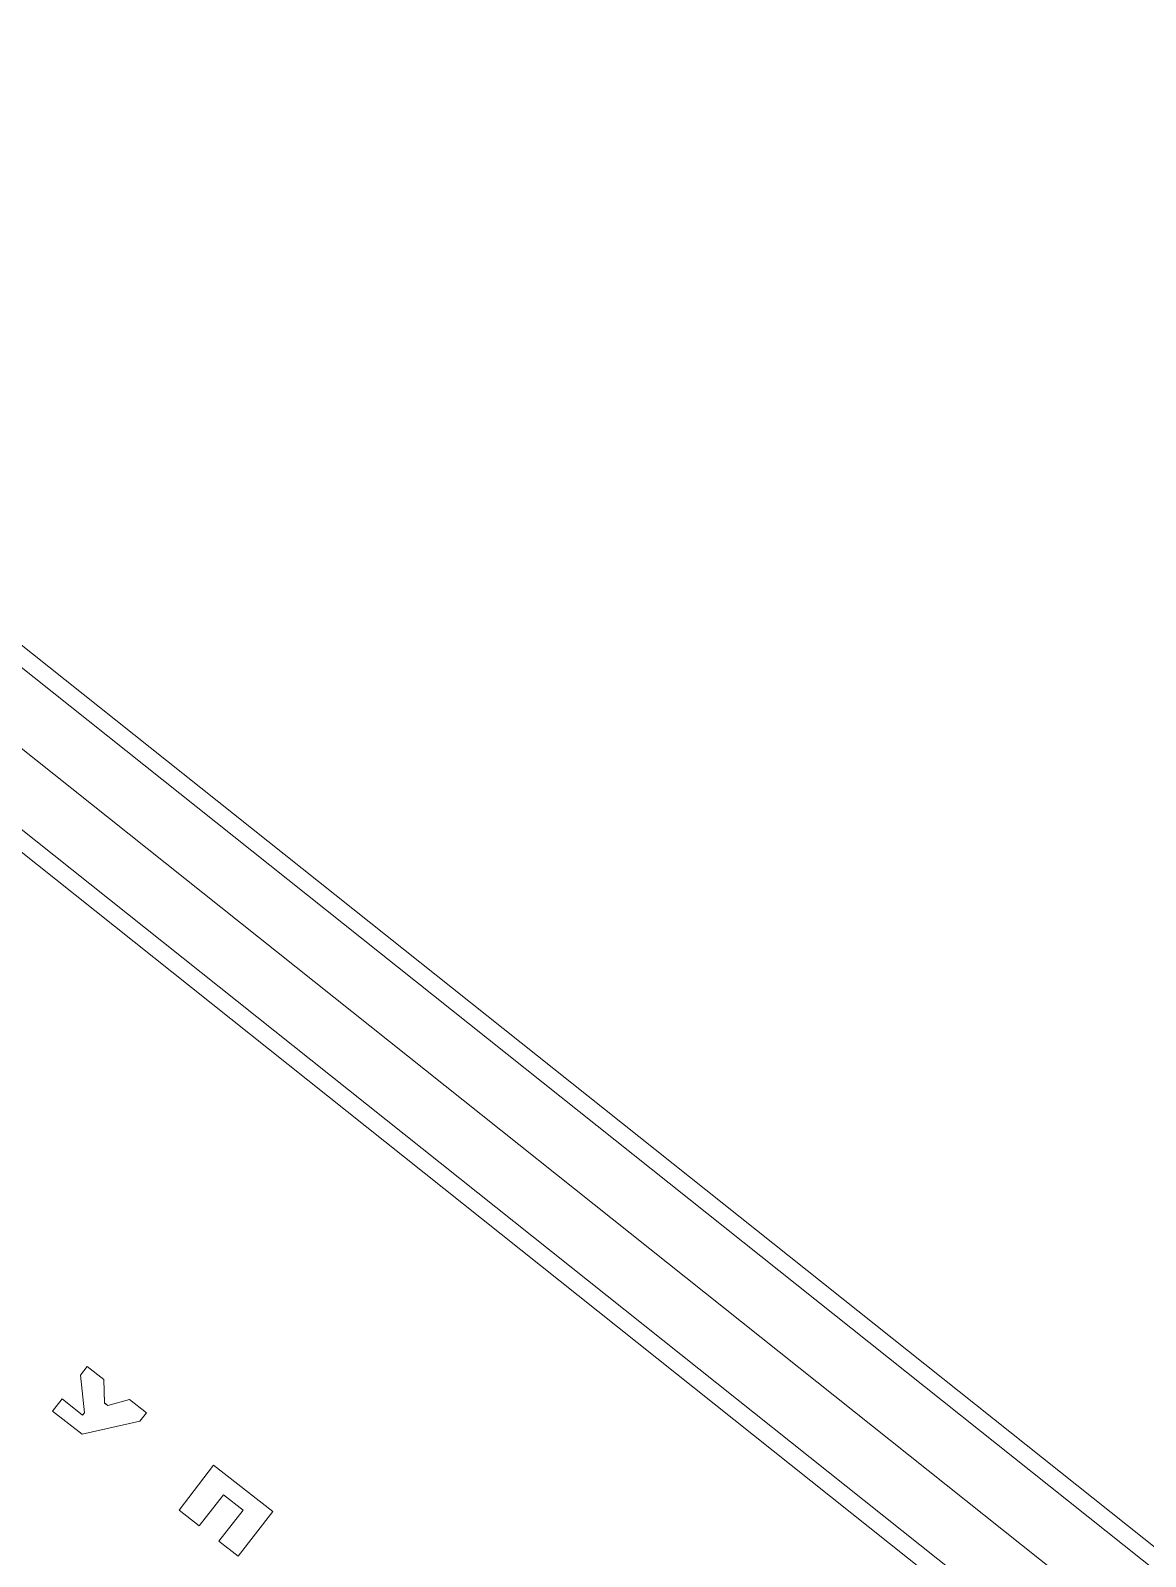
# Model space of a CAD drawing. Header units: millimetres. Extents: x -229914 to 856942, y -268655 to 87212.
# Drawn here: x -137157.2 to -136995.3, y 24581.3 to 24803 of the extents above; entities that cross this region are included whole.
import ezdxf

# ---------------------------------------------------------------- set-up
doc = ezdxf.new("R2010")
doc.units = ezdxf.units.MM

# ---------------------------------------------------------------- blocks, each defined once
blk = doc.blocks.new('Т912NEW')
at = {"color": 7, "linetype": 'Continuous', "lineweight": 15}
for p, q in [((-527.25, 3042.93), (448.75, 3042.93)), ((-527.25, 3040.36), (448.75, 3040.36)), ((-539.25, 3031.17), (460.75, 3031.17)), ((448.75, 3021.97), (-527.25, 3021.97)), ((448.75, 3019.4), (-527.25, 3019.4)), ((-311.17, 2966.89), (-308.08, 2966.92)), ((-311.17, 2966.89), (-308.08, 2966.92)), ((-311.15, 2965.3), (-311.17, 2966.89)), ((-311.17, 2966.89), (-311.17, 2966.89)), ((-308.08, 2966.92), (-305.9, 2964.31)), ((-308.08, 2966.92), (-305.9, 2964.3)), ((-308.08, 2966.92), (-308.08, 2966.92)), ((-305.31, 2964.31), (-303.39, 2966.96)), ((-305.31, 2964.31), (-303.39, 2966.96)), ((-303.39, 2966.96), (-300.26, 2966.99)), ((-303.39, 2966.96), (-300.26, 2966.98)), ((-303.39, 2966.96), (-303.39, 2966.96)), ((-300.26, 2966.99), (-300.24, 2965.46)), ((-300.26, 2966.98), (-300.26, 2966.99)), ((-300.26, 2966.98), (-300.24, 2965.45)), ((-287.87, 2967.1), (-276.96, 2967.19)), ((-287.87, 2967.09), (-276.96, 2967.19)), ((-287.87, 2967.09), (-287.87, 2967.1)), ((-287.74, 2958.88), (-287.87, 2967.09)), ((-276.96, 2967.19), (-276.83, 2958.99)), ((-276.96, 2967.19), (-276.83, 2958.99)), ((-276.96, 2967.19), (-276.96, 2967.19)), ((-307.3, 2961.38), (-311.15, 2965.3)), ((-305.9, 2964.31), (-305.31, 2964.31)), ((-305.9, 2964.3), (-305.31, 2964.31)), ((-305.9, 2964.3), (-305.9, 2964.31)), ((-300.24, 2965.45), (-305.6, 2958.73)), ((-305.31, 2964.31), (-305.31, 2964.31)), ((-300.24, 2965.45), (-300.24, 2965.46)), ((-280.46, 2964.68), (-284.1, 2964.64)), ((-284.1, 2964.64), (-284.02, 2958.93)), ((-284.1, 2964.64), (-284.02, 2958.92)), ((-280.38, 2958.95), (-280.46, 2964.68)), ((-311.09, 2960.93), (-307.29, 2960.94)), ((-311.09, 2960.92), (-307.29, 2960.93)), ((-311.09, 2960.92), (-311.09, 2960.93)), ((-311.06, 2958.68), (-311.09, 2960.92)), ((-307.29, 2960.93), (-307.3, 2961.38)), ((-311.06, 2958.68), (-305.6, 2958.73)), ((-287.74, 2958.88), (-284.02, 2958.92)), ((-284.02, 2958.92), (-284.02, 2958.93)), ((-276.83, 2958.99), (-280.38, 2958.95)), ((-276.83, 2958.99), (-276.83, 2958.99))]:
    blk.add_line(p, q, dxfattribs=at)

msp = doc.modelspace()

# ---------------------------------------------------------------- block references
at = {"rotation": 321.4676820499667}
msp.add_blockref('Т912NEW', (-138753.82306, 22094.20638), dxfattribs=at)

doc.saveas('drawing.dxf')
